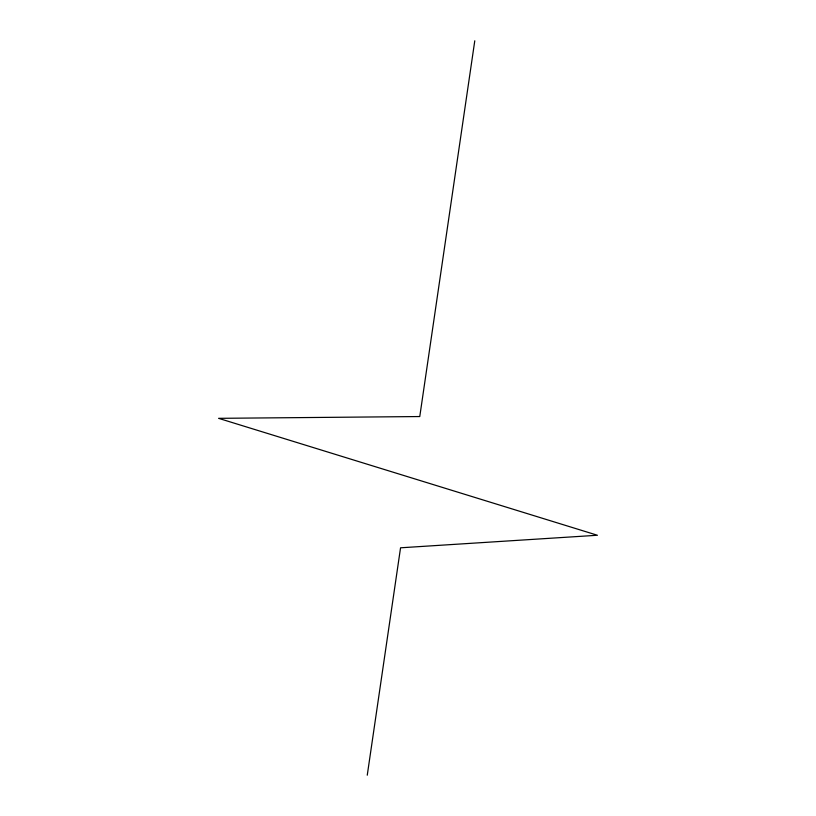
<?xml version="1.0" encoding="UTF-8"?>
<svg xmlns="http://www.w3.org/2000/svg" width="816" height="816" viewBox="0 0 816 816"><rect width="100%" height="100%" fill="white"/><g stroke="black" fill="none" stroke-linecap="round" stroke-linejoin="round"><path stroke-width="1.22" d="M367.261 775.2L400.554 547.801L597.424 535.255L218.576 418.333L419.771 416.548L474.779 40.8"/></g></svg>
